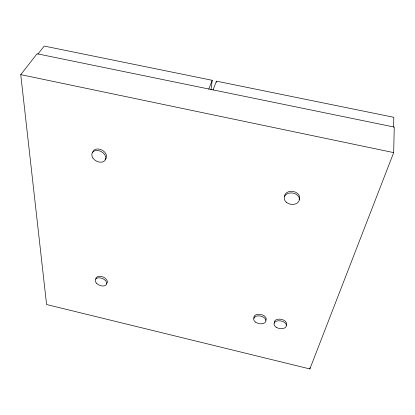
<?xml version="1.0" encoding="UTF-8"?>
<svg xmlns="http://www.w3.org/2000/svg" width="415" height="415" viewBox="0 0 415 415"><rect width="100%" height="100%" fill="white"/><g stroke="black" fill="none" stroke-linecap="round" stroke-linejoin="round"><path stroke-width="0.62" d="M393.685 152.616L394.25 127.073L37.096 53.768L20.75 74.638L46.584 304.522L309.86 368.94L393.685 152.616L20.75 74.638M393.586 127.161L393.819 117.305L216.417 81.153L213.025 90.06M309.86 368.94L310.015 367.685M210.986 89.91L212.195 80.292L44.218 46.06L37.905 54.147M216.246 82.435L216.417 81.153M208.735 89.178L212.195 80.292M274.351 323.135A6.308 3.875 11.3 0 1 280.986 319.26A6.308 3.875 11.3 0 1 286.262 325.241M92.825 151.854A7.439 5.343 28.8 0 1 102.754 150.515A7.439 5.343 28.8 0 1 105.068 159.656M92.612 152.86A7.439 5.343 28.8 0 1 92.685 152.352M95.839 279.046A6.085 3.694 22.5 0 1 103.231 277.07A6.085 3.694 22.5 0 1 106.505 283.71M254.073 318.289A6.261 3.865 12.6 0 1 260.485 314.378A6.261 3.865 12.6 0 1 265.885 320.375M284.534 196.482A7.62 5.701 9.2 0 1 293.571 191.512A7.62 5.701 9.2 0 1 299.137 199.682M276.1 327.191A6.318 3.87 11.4 0 0 286.314 326.221A6.318 3.87 11.4 0 0 278.123 320.769A6.318 3.87 11.4 0 0 276.1 327.191M92.919 158.068A7.454 5.343 28.7 0 0 105.073 160.351A7.454 5.343 28.7 0 0 98.438 150.583A7.454 5.343 28.7 0 0 92.919 158.068M96.83 283.58A6.101 3.694 22.5 0 0 106.582 284.322A6.101 3.694 22.5 0 0 99.548 277.785A6.101 3.694 22.5 0 0 96.83 283.58M255.832 322.336A6.277 3.865 12.6 0 0 265.87 321.335A6.277 3.865 12.6 0 0 257.616 315.877A6.277 3.865 12.6 0 0 255.832 322.336M286.77 202.603A7.641 5.701 9.3 0 0 299.251 200.352A7.641 5.701 9.3 0 0 289.405 193.058A7.641 5.701 9.3 0 0 286.77 202.603"/></g></svg>
